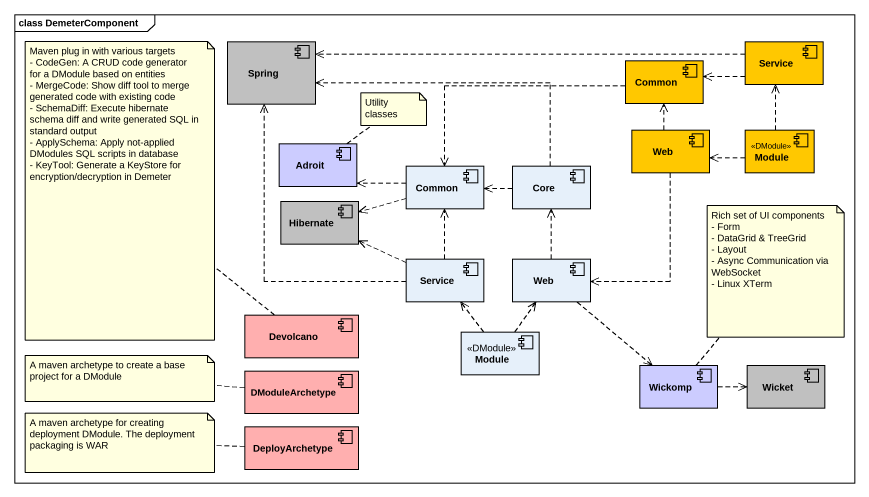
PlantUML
@startuml
mainframe class DemeterComponent
component Spring #C0C0C0
component Common #FFC800
component Service #FFC800
component Adroit #CCCCFF
component Web #FFC800
component Module <<DModule>> #FFC800
component "Common" as Common_2
component Core
component Hibernate #C0C0C0
component "Service" as Service_2
component "Web" as Web_2
component Devolcano #FFAFAF
component "Module" as Module_2 <<DModule>>
component DModuleArchetype #FFAFAF
component Wickomp #CCCCFF
component Wicket #C0C0C0
component DeployArchetype #FFAFAF
Common .left.> Common_2
Service .left.> Spring
Service .left.> Common
Web .up.> Common
Web ..> Web_2
Module .up.> Service
Module .left.> Web
Common_2 .left.> Adroit
Common_2 .left.> Hibernate
Core .left.> Spring
Core .left.> Common_2
Service_2 .up.> Spring
Service_2 .up.> Common_2
Service_2 .left.> Hibernate
Web_2 .up.> Core
Web_2 ..> Wickomp
Module_2 .up.> Service_2
Module_2 .up.> Web_2
Wickomp .right.> Wicket
note top of Devolcano
  Maven plug in with various targets
  - CodeGen: A CRUD code generator for a DModule based on entities
  - MergeCode: Show diff tool to merge generated code with existing code
  - SchemaDiff: Execute hibernate schema diff and write generated SQL in standard output
  - ApplySchema: Apply not-applied DModules SQL scripts in database
  - KeyTool: Generate a KeyStore for encryption/decryption in Demeter
end note
note top of Adroit : Utility classes
note top of Wickomp
  Rich set of UI components
  - Form
  - DataGrid & TreeGrid
  - Layout
  - Async Communication via WebSocket
  - Linux XTerm
end note
note left of DModuleArchetype : A maven archetype to create a base project for a DModule
note left of DeployArchetype : A maven archetype for creating deployment DModule. The deployment packaging is WAR
@enduml
